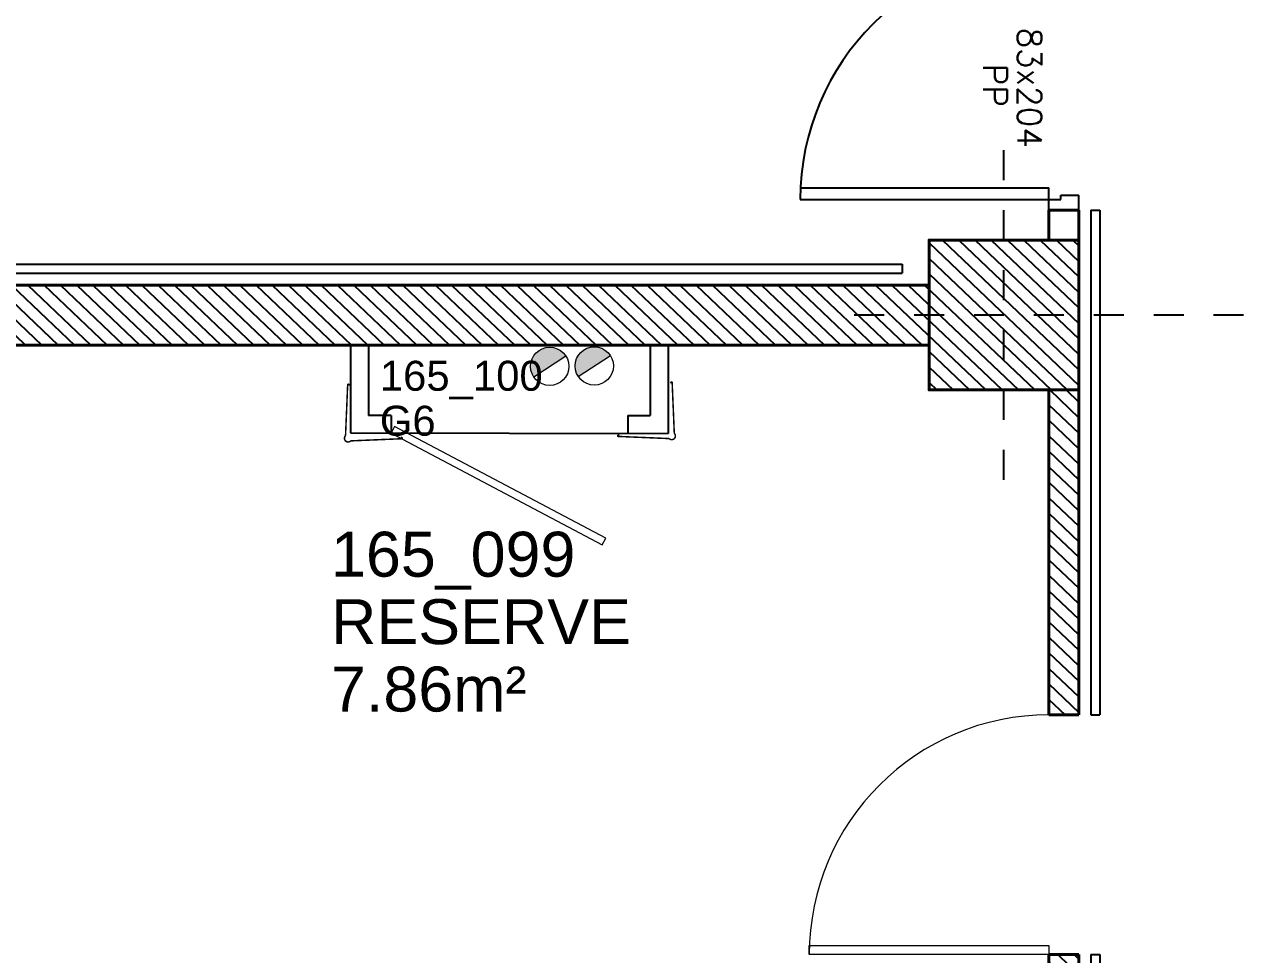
# Model space of a CAD drawing. Header units: metres. Extents: x -8 to 211, y -5 to 116.
# Drawn here: x 163.73 to 167.8, y 97.612 to 100.716 of the extents above; entities that cross this region are included whole.
import ezdxf
from ezdxf.enums import TextEntityAlignment as Align

# ---------------------------------------------------------------- set-up
doc = ezdxf.new("R2010")
doc.units = ezdxf.units.M
doc.header["$LTSCALE"] = 0.6
doc.header["$MEASUREMENT"] = 0
doc.linetypes.add('CACHÉ', pattern=[0.25, 0.125, -0.125])
doc.linetypes.add('CONTINU', pattern=[0])
doc.layers.get('0').update_dxf_attribs({"linetype": 'CONTINUOUS'})
for name, color, linetype in [('001axes', 1, 'CONTINUOUS'), ('009 main courante', 181, 'CONTINUOUS'), ('A_Etiqu_Gaine', 8, 'CONTINUOUS'), ('A_Etiqu_Gaine_ancien', 8, 'CONTINUOUS'), ('A_Etiqu_Gaine_code', 8, 'CONTINUOUS'), ('A_Etiqu_Local', 8, 'CONTINUOUS'), ('A_Etiqu_Local_ancien', 8, 'CONTINUOUS'), ('A_HACH_STRUC', 7, 'CONTINUOUS'), ('A_MUR_CLOIS', 8, 'CONTINU'), ("Protection d'angle", 7, 'CONTINUOUS')]:
    doc.layers.add(name, color=color, linetype=linetype)
doc.layers.add('A_MURS_STRU', color=7, linetype='CONTINU', lineweight=40)
doc.layers.add('A_PORTE', color=8, linetype='CONTINU', lineweight=0)
doc.styles.add('Attribut', font='arial.ttf')
doc.styles.add('ROMANS8', font='romans8', dxfattribs={"height": 10})

# ---------------------------------------------------------------- blocks, each defined once
blk = doc.blocks.new("Protection d'angle")
at = {"layer": "Protection d'angle", "color": 7}
blk.add_lwpolyline([(-0.0068, 0.3519, 0, 0, 0), (-0.0068, 0.1527, 0, 0, 0), (-0.0003, 0.1527, 0, 0, 0), (-0.0003, 0.1419, 0, 0, 0), (-0.0068, 0.1419, 0, 0, 0), (-0.0068, 0.0367, 0, 0, 0), (0.004, 0.0069, 0, 0, -0.490349), (0.0057, -0.0056, 0, 0, -0.490349), (-0.0068, -0.0038, 0, 0, 0), (-0.0366, 0.0069, 0, 0, 0), (-0.1417, 0.0069, 0, 0, 0), (-0.1417, 0.0004, 0, 0, 0), (-0.1525, 0.0004, 0, 0, 0), (-0.1525, 0.0069, 0, 0, 0), (-0.3517, 0.0069, 0.01, 0.01, 0), (-0.3581, 0.0069, 0.01, 0.01, 1), (-0.3581, -0.0015, 0.01, 0.01, 0), (-0.0188, -0.0158, 0.01, 0.01, 0.413602), (0.016, -0.0158, 0.01, 0.01, 0.414214), (0.016, 0.019, 0.01, 0.01, 0), (0.0017, 0.3584, 0.01, 0.01, 1), (-0.0068, 0.3584, 0.01, 0.01, 0), (-0.0068, 0.3519, 0, 0, 0)], format="xyseb", dxfattribs=at)
blk = doc.blocks.new('A_Etiqu_Local')
at = {"style": 'Attribut', "flags": 1}
for tag, p in [('CODE_HOPITAL', (-0.4463, 1.632)), ('CODE_SITE', (-0.4463, 1.407)), ('CODE_BATIMENT', (-0.4463, 1.182)), ('CODE_SECTEUR', (-0.4463, 0.957)), ('CODE_ETAGE', (-0.4463, 0.732)), ('NOM_NORMALISE', (-0.4463, -0.843)), ('SECTEUR_ACTIVITE', (-0.4463, -1.068)), ('SOUS_SECTEUR_ACTIVITE', (-0.4463, -1.293)), ('VOLUME', (-0.4463, -1.518)), ('SERVICE', (-0.4463, -1.743)), ('CODE_UG', (-0.4463, -1.968)), ('CODE_UA', (-0.4463, -2.193)), ('CODE_POLE', (-0.4463, -2.418)), ('OCCUPANT_EXTERNE', (-0.4463, -2.643)), ('DISPONIBILITE', (-0.4463, -2.868)), ('ACCES_HANDICAPES', (-0.4463, -3.093)), ('NATURE_SOL', (-0.4463, -3.318)), ('RISQUE_LABORATOIRE', (-0.4463, -3.543)), ('AMIANTE', (-0.4463, -3.768))]:
    blk.add_attdef(tag, p, '', height=0.15, dxfattribs=at)
at = {"layer": 'A_Etiqu_Local', "style": 'Attribut'}
for tag, p in [('CODE_PIECE', (-0.4463, 0.282)), ('NOM_USAGE', (-0.4463, 0.057)), ('SURFACE', (-0.4463, -0.168))]:
    blk.add_attdef(tag, p, '', height=0.15, dxfattribs=at)
at = {"layer": 'A_Etiqu_Local_ancien', "style": 'Attribut'}
blk.add_attdef('CODE_PIECE_ANCIEN', (-0.4463, 0.507), '', height=0.15, dxfattribs=at)
blk = doc.blocks.new('A_Etiqu_Gaine')
at = {"style": 'Attribut', "flags": 1}
for tag, p in [('CODE_HOPITAL', (-0.4323, 0.8651)), ('CODE_SITE', (-0.4323, 0.7151)), ('CODE_BATIMENT', (-0.4323, 0.5651)), ('CODE_SECTEUR', (-0.4323, 0.4151)), ('CODE_ETAGE', (-0.4323, 0.2651)), ('NOM_NORMALISE', (-0.4323, -0.3349)), ('SECTEUR_ACTIVITE', (-0.4323, -0.4849)), ('SOUS_SECTEUR_ACTIVITE', (-0.4323, -0.6349)), ('SURFACE', (-0.4323, -0.7849)), ('CODE_UG', (-0.4323, -0.9349)), ('CODE_POLE', (-0.4323, -1.0849)), ('AMIANTE', (-0.4323, -1.2349))]:
    blk.add_attdef(tag, p, '', height=0.1, dxfattribs=at)
at = {"layer": 'A_Etiqu_Gaine', "style": 'Attribut'}
blk.add_attdef('NOM_USAGE', (-0.4323, -0.1849), '', height=0.1, dxfattribs=at)
at = {"layer": 'A_Etiqu_Gaine_ancien', "style": 'Attribut'}
blk.add_attdef('CODE_PIECE_ANCIEN', (-0.4323, 0.1151), '', height=0.1, dxfattribs=at)
at = {"layer": 'A_Etiqu_Gaine_code', "style": 'Attribut'}
blk.add_attdef('CODE_PIECE', (-0.4323, -0.0349), '', height=0.1, dxfattribs=at)
blk = doc.blocks.new('P80bt10')
for p, q in [((0.035, 0.93), (0.035, 0.1)), ((0.075, 0.929), (0.075, 0.1)), ((0, 0.1), (0, 0)), ((0, 0.1), (0.035, 0.1)), ((0.035, 0.1), (0.075, 0.1)), ((0.035, 0.1), (0.035, 0.06)), ((0.865, 0.1), (0.865, 0.06)), ((0.9, 0.1), (0.865, 0.1)), ((0.9, 0.1), (0.9, 0)), ((0.035, 0.06), (0.05, 0.06)), ((0.05, 0.06), (0.05, 0)), ((0.865, 0.06), (0.85, 0.06)), ((0.85, 0.06), (0.85, 0)), ((0, 0), (0.05, 0)), ((0.9, 0), (0.85, 0))]:
    blk.add_line(p, q)
blk.add_arc((0.035, 0.1), 0.83, 0, 90)
at = {"style": 'ROMANS8'}
for tag, p in [('DEF', (0.4163, 0.239)), ('DIM', (0.4087, 0.1245))]:
    blk.add_attdef(tag, text='', height=0.08, dxfattribs=at).set_placement(p, align=Align.CENTER)

msp = doc.modelspace()

# ---------------------------------------------------------------- hatches: boundary and pattern name
at = {"layer": 'A_HACH_STRUC', "linetype": 'Continuous'}
h = msp.add_hatch(dxfattribs=at)
h.set_pattern_fill('ANSI31', color=8, scale=0.3, angle=-88.5553, style=0)
h.set_pattern_definition([(316.4447, (159.299874, 94.496164), (0.02583954, 0.02717661), [])])
h.paths.add_polyline_path([(167.2499, 99.9962), (166.7499, 99.9962), (166.7499, 99.4962), (167.2499, 99.4962)])
h.paths.add_polyline_path([(166.7499, 99.8462), (160.0499, 99.8462), (160.0499, 99.6462), (163.1499, 99.6462), (163.1499, 97.5362), (159.3999, 97.5362), (159.3999, 99.6462), (159.2999, 99.6462), (159.2999, 95.8957), (159.3999, 95.8957), (159.3999, 97.4362), (163.6799, 97.4361), (163.6799, 94.5962), (159.3999, 94.5962), (159.3999, 94.6957), (159.2999, 94.6957), (159.2999, 94.4962), (166.6497, 94.4962), (166.6497, 94.5962), (166.1503, 94.5962), (166.1503, 94.85), (167.1499, 94.85), (167.1499, 94.5962), (167.0497, 94.5962), (167.0497, 94.4962), (167.2499, 94.4962), (167.2499, 96.0642), (167.1499, 96.0642), (167.1499, 94.93), (166.0703, 94.93), (166.0703, 94.5962), (163.7799, 94.5962), (163.7799, 97.4361), (167.1499, 97.4361), (167.1499, 97.2642), (167.2499, 97.2642), (167.2499, 97.6121), (167.1499, 97.6121), (167.1499, 97.5361), (163.2499, 97.5361), (163.2499, 99.6462), (165.3599, 99.6462), (166.7499, 99.6462)])
h.paths.add_polyline_path([(160.0499, 99.9962), (159.5499, 99.9962), (159.5499, 99.8462), (159.5499, 99.8462), (159.5499, 99.6462), (159.5499, 99.4962), (160.0499, 99.4962)])
h.paths.add_polyline_path([(159.5499, 99.8462), (159.2999, 99.8462), (159.2999, 99.8462), (159.2999, 99.6462), (159.5499, 99.6462)])
h = msp.add_hatch(dxfattribs=at)
h.set_pattern_fill('ANSI31', color=8, scale=0.3, angle=-88.5553, style=0)
h.set_pattern_definition([(316.4447, (167.149853, 98.412073), (0.0258395, 0.0271766), [])])
h.paths.add_polyline_path([(167.2499, 99.4962), (167.1499, 99.4962), (167.1499, 98.4121), (167.2499, 98.4121)])
at = {"layer": 'A_MURS_STRU'}
for points in [[(165.5372, 99.6098, 0.746825), (165.4197, 99.575, 0.144935), (165.43, 99.5402)], [(165.6859, 99.6112, 0.746825), (165.5684, 99.5764, 0.144935), (165.5787, 99.5416)]]:
    msp.add_hatch(color=8, dxfattribs=at).paths.add_polyline_path(points)

# ---------------------------------------------------------------- linework, layer by layer
at = {"layer": '001axes', "color": 8, "linetype": 'CACHÉ'}
for p, q in [((166.9999, 99.1961), (166.9999, 100.2962)), ((166.9999, 99.1961), (166.9999, 100.2962)), ((167.7999, 99.7461), (166.4998, 99.7461)), ((167.7999, 99.7461), (166.4998, 99.7461))]:
    msp.add_line(p, q, dxfattribs=at)
at = {"layer": '009 main courante', "color": 8, "linetype": 'Continuous'}
for p, q in [((167.2899, 100.0962), (167.3199, 100.0962)), ((167.2899, 100.0962), (167.2899, 98.4121)), ((167.3199, 100.0962), (167.3199, 98.4121)), ((160.1399, 99.9162), (166.6599, 99.9162)), ((160.1399, 99.8862), (166.6599, 99.8862)), ((166.6599, 99.9162), (166.6599, 99.8862)), ((167.2899, 98.4121), (167.3199, 98.4121)), ((167.2899, 97.6121), (167.2899, 97.2142)), ((167.2899, 97.6121), (167.3199, 97.6121)), ((167.3199, 97.6121), (167.3199, 97.2142))]:
    msp.add_line(p, q, dxfattribs=at)
at = {"layer": 'A_MUR_CLOIS', "color": 8, "linetype": 'Continuous'}
for p, q in [((167.1499, 100.0962), (167.2499, 100.0962)), ((167.1499, 99.9961), (167.1499, 100.0962)), ((167.2499, 99.9961), (167.2499, 100.0962)), ((165.8187, 99.6462), (165.8187, 99.4107)), ((165.8787, 99.6462), (165.8787, 99.3507))]:
    msp.add_line(p, q, dxfattribs=at)
at = {"layer": 'A_MUR_CLOIS', "color": 8}
for p, q in [((164.8187, 99.6416), (164.8187, 99.3526)), ((164.8787, 99.6416), (164.8787, 99.4107)), ((164.9538, 99.4107), (164.8787, 99.4107)), ((164.9538, 99.4107), (164.9538, 99.3524)), ((165.7442, 99.4107), (165.7442, 99.3507)), ((165.7442, 99.4107), (165.8187, 99.4107)), ((164.8187, 99.3526), (165.8787, 99.3507))]:
    msp.add_line(p, q, dxfattribs=at)
at = {"layer": 'A_MURS_STRU', "color": 8, "linetype": 'Continuous'}
for p, q in [((167.1499, 100.0962), (167.2499, 100.0962)), ((167.1499, 99.9961), (167.1499, 100.0962)), ((167.2499, 100.0962), (167.2499, 98.4121)), ((166.7499, 99.6462), (163.2499, 99.6462)), ((167.1499, 99.4962), (167.1499, 98.4121)), ((167.1499, 98.4121), (167.2499, 98.4121)), ((167.1499, 97.6121), (167.2499, 97.6121)), ((167.1499, 97.6121), (167.1499, 97.5361)), ((167.2499, 97.6121), (167.2499, 97.2642))]:
    msp.add_line(p, q, dxfattribs=at)
for points in [[(167.2499, 99.4962), (166.7499, 99.4962), (166.7499, 99.9962), (167.2499, 99.9962)], [(160.0499, 99.8462), (166.7499, 99.8462)]]:
    msp.add_lwpolyline(points, dxfattribs=at)
at = {"layer": 'A_PORTE', "color": 8}
for p, q in [((165.43, 99.5402), (165.5372, 99.6098)), ((165.5787, 99.5416), (165.6859, 99.6112))]:
    msp.add_line(p, q, dxfattribs=at)
msp.add_lwpolyline([(164.9538, 99.3523), (165.6591, 98.9795), (165.6708, 99.0018), (164.9655, 99.3746)], close=True, dxfattribs=at)
at = {"layer": 'A_PORTE', "color": 8, "linetype": 'Continuous'}
msp.add_lwpolyline([(167.1499, 97.6121), (166.3499, 97.6121), (166.3499, 97.6421), (167.1499, 97.6421)], close=True, dxfattribs=at)
at = {"layer": 'A_PORTE', "color": 8}
for centre in [(165.4836, 99.575), (165.6323, 99.5764)]:
    msp.add_circle(centre, 0.0639, dxfattribs=at)
at = {"layer": 'A_PORTE', "color": 8, "linetype": 'Continuous'}
msp.add_arc((167.1499, 97.6121), 0.8, 90, 180, dxfattribs=at)

# ---------------------------------------------------------------- block references
at = {"layer": 'A_Etiqu_Gaine', "color": 8}
msp.add_blockref('A_Etiqu_Gaine', (165.3487, 99.5285), dxfattribs=at).add_auto_attribs({'CODE_PIECE': '165_100', 'NOM_USAGE': 'G6'})
at = {"layer": 'A_Etiqu_Local', "color": 8}
ref = msp.add_blockref('A_Etiqu_Local', (165.1999, 98.5912), dxfattribs=at)
ref.add_attrib('CODE_PIECE', '165_099', (164.7535, 98.8731), dxfattribs={"height": 0.15, "style": 'Attribut'})
ref.add_attrib('NOM_USAGE', 'RESERVE', (164.7535, 98.6481), dxfattribs={"height": 0.15, "style": 'Attribut'})
ref.add_attrib('SURFACE', '7.86m²', (164.7535, 98.4231), dxfattribs={"height": 0.15, "style": 'Attribut'})
at = {"layer": 'A_MUR_CLOIS', "color": 8}
ref = msp.add_blockref('P80bt10', (167.2499, 100.0962), dxfattribs=dict(at, rotation=90.00000000000001))
ref.add_attrib('DEF', 'PP', dxfattribs={"layer": '0', "height": 0.08, "rotation": 270, "style": 'ROMANS8'}).set_placement((166.9308, 100.5125), align=Align.CENTER)
ref.add_attrib('DIM', '83x204', dxfattribs={"layer": '0', "height": 0.08, "rotation": 270, "style": 'ROMANS8'}).set_placement((167.0454, 100.5048), align=Align.CENTER)
at = {"layer": "Protection d'angle", "color": 8, "lineweight": 35, "xscale": -0.5, "yscale": 0.5, "zscale": 0.5}
msp.add_blockref("Protection d'angle", (164.8099, 99.3342), dxfattribs=at)
at = {"layer": "Protection d'angle", "color": 8, "lineweight": 35, "xscale": -0.5, "yscale": 0.5, "zscale": 0.5, "rotation": 90}
msp.add_blockref("Protection d'angle", (165.8915, 99.342), dxfattribs=at)

doc.saveas('drawing.dxf')
